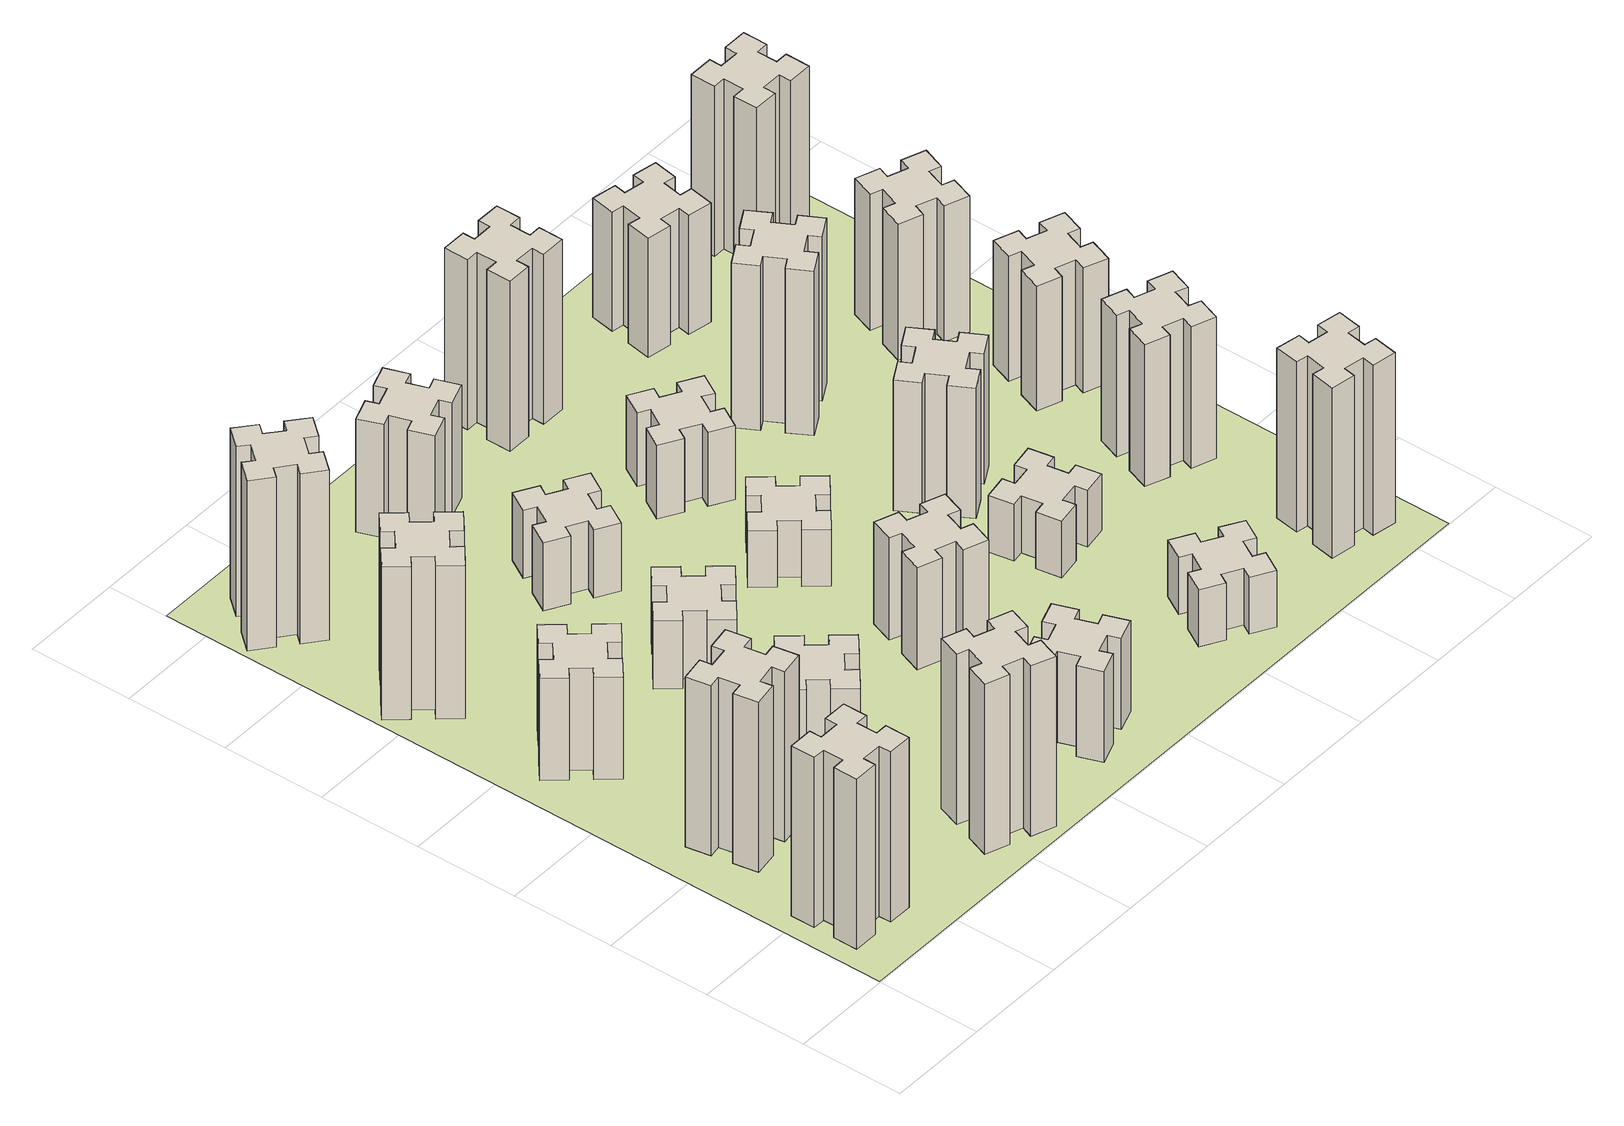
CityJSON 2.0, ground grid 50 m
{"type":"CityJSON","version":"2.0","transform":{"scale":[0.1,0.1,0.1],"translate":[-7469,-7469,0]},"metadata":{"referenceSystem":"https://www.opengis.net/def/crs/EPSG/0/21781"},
"CityObjects":{
"building1":{"type":"Building","attributes":{"class":"1000","function":"1000","usage":"1000","yearOfConstruction":2016,"roofType":"1000","measuredHeight":90,"storeysAboveGround":30,"storeysBelowGround":0},"geometry":[{"type":"Solid","lod":"1","boundaries":[[[[0,1,2,3,4,5,6,7,8,9,10,11,12,13,14,15,16,17,18,19]],[[17,16,20,21]],[[16,15,22,20]],[[15,14,23,22]],[[14,13,24,23]],[[13,12,25,24]],[[12,11,26,25]],[[11,10,27,26]],[[10,9,28,27]],[[9,8,29,28]],[[8,7,30,29]],[[7,6,31,30]],[[6,5,32,31]],[[5,4,33,32]],[[4,3,34,33]],[[3,2,35,34]],[[2,1,36,35]],[[1,0,37,36]],[[0,19,38,37]],[[19,18,39,38]],[[18,17,21,39]],[[24,25,26,27,28,29,30,31,32,33,34,35,36,37,38,39,21,20,22,23]]]]}]},
"building2":{"type":"Building","attributes":{"class":"1000","function":"1000","usage":"1000","yearOfConstruction":2016,"roofType":"1000","measuredHeight":90,"storeysAboveGround":30,"storeysBelowGround":0},"geometry":[{"type":"Solid","lod":"1","boundaries":[[[[40,41,42,43,44,45,46,47,48,49,50,51,52,53,54,55,56,57,58,59]],[[57,56,60,61]],[[56,55,62,60]],[[55,54,63,62]],[[54,53,64,63]],[[53,52,65,64]],[[52,51,66,65]],[[51,50,67,66]],[[50,49,68,67]],[[49,48,69,68]],[[48,47,70,69]],[[47,46,71,70]],[[46,45,72,71]],[[45,44,73,72]],[[44,43,74,73]],[[43,42,75,74]],[[42,41,76,75]],[[41,40,77,76]],[[40,59,78,77]],[[59,58,79,78]],[[58,57,61,79]],[[64,65,66,67,68,69,70,71,72,73,74,75,76,77,78,79,61,60,62,63]]]]}]},
"building3":{"type":"Building","attributes":{"class":"1000","function":"1000","usage":"1000","yearOfConstruction":2016,"roofType":"1000","measuredHeight":54,"storeysAboveGround":30,"storeysBelowGround":0},"geometry":[{"type":"Solid","lod":"1","boundaries":[[[[80,81,82,83,84,85,86,87,88,89,90,91,92,93,94,95,96,97,98,99]],[[97,96,100,101]],[[96,95,102,100]],[[95,94,103,102]],[[94,93,104,103]],[[93,92,105,104]],[[92,91,106,105]],[[91,90,107,106]],[[90,89,108,107]],[[89,88,109,108]],[[88,87,110,109]],[[87,86,111,110]],[[86,85,112,111]],[[85,84,113,112]],[[84,83,114,113]],[[83,82,115,114]],[[82,81,116,115]],[[81,80,117,116]],[[80,99,118,117]],[[99,98,119,118]],[[98,97,101,119]],[[104,105,106,107,108,109,110,111,112,113,114,115,116,117,118,119,101,100,102,103]]]]}]},
"building4":{"type":"Building","attributes":{"class":"1000","function":"1000","usage":"1000","yearOfConstruction":2016,"roofType":"1000","measuredHeight":81,"storeysAboveGround":30,"storeysBelowGround":0},"geometry":[{"type":"Solid","lod":"1","boundaries":[[[[120,121,122,123,124,125,126,127,128,129,130,131,132,133,134,135,136,137,138,139]],[[137,136,140,141]],[[136,135,142,140]],[[135,134,143,142]],[[134,133,144,143]],[[133,132,145,144]],[[132,131,146,145]],[[131,130,147,146]],[[130,129,148,147]],[[129,128,149,148]],[[128,127,150,149]],[[127,126,151,150]],[[126,125,152,151]],[[125,124,153,152]],[[124,123,154,153]],[[123,122,155,154]],[[122,121,156,155]],[[121,120,157,156]],[[120,139,158,157]],[[139,138,159,158]],[[138,137,141,159]],[[144,145,146,147,148,149,150,151,152,153,154,155,156,157,158,159,141,140,142,143]]]]}]},
"building5":{"type":"Building","attributes":{"class":"1000","function":"1000","usage":"1000","yearOfConstruction":2016,"roofType":"1000","measuredHeight":90,"storeysAboveGround":30,"storeysBelowGround":0},"geometry":[{"type":"Solid","lod":"1","boundaries":[[[[160,161,162,163,164,165,166,167,168,169,170,171,172,173,174,175,176,177,178,179]],[[177,176,180,181]],[[176,175,182,180]],[[175,174,183,182]],[[174,173,184,183]],[[173,172,185,184]],[[172,171,186,185]],[[171,170,187,186]],[[170,169,188,187]],[[169,168,189,188]],[[168,167,190,189]],[[167,166,191,190]],[[166,165,192,191]],[[165,164,193,192]],[[164,163,194,193]],[[163,162,195,194]],[[162,161,196,195]],[[161,160,197,196]],[[160,179,198,197]],[[179,178,199,198]],[[178,177,181,199]],[[184,185,186,187,188,189,190,191,192,193,194,195,196,197,198,199,181,180,182,183]]]]}]},
"building6":{"type":"Building","attributes":{"class":"1000","function":"1000","usage":"1000","yearOfConstruction":2016,"roofType":"1000","measuredHeight":90,"storeysAboveGround":30,"storeysBelowGround":0},"geometry":[{"type":"Solid","lod":"1","boundaries":[[[[200,201,202,203,204,205,206,207,208,209,210,211,212,213,214,215,216,217,218,219]],[[217,216,220,221]],[[216,215,222,220]],[[215,214,223,222]],[[214,213,224,223]],[[213,212,225,224]],[[212,211,226,225]],[[211,210,227,226]],[[210,209,228,227]],[[209,208,229,228]],[[208,207,230,229]],[[207,206,231,230]],[[206,205,232,231]],[[205,204,233,232]],[[204,203,234,233]],[[203,202,235,234]],[[202,201,236,235]],[[201,200,237,236]],[[200,219,238,237]],[[219,218,239,238]],[[218,217,221,239]],[[224,225,226,227,228,229,230,231,232,233,234,235,236,237,238,239,221,220,222,223]]]]}]},
"building7":{"type":"Building","attributes":{"class":"1000","function":"1000","usage":"1000","yearOfConstruction":2016,"roofType":"1000","measuredHeight":33,"storeysAboveGround":30,"storeysBelowGround":0},"geometry":[{"type":"Solid","lod":"1","boundaries":[[[[240,241,242,243,244,245,246,247,248,249,250,251,252,253,254,255,256,257,258,259]],[[257,256,260,261]],[[256,255,262,260]],[[255,254,263,262]],[[254,253,264,263]],[[253,252,265,264]],[[252,251,266,265]],[[251,250,267,266]],[[250,249,268,267]],[[249,248,269,268]],[[248,247,270,269]],[[247,246,271,270]],[[246,245,272,271]],[[245,244,273,272]],[[244,243,274,273]],[[243,242,275,274]],[[242,241,276,275]],[[241,240,277,276]],[[240,259,278,277]],[[259,258,279,278]],[[258,257,261,279]],[[264,265,266,267,268,269,270,271,272,273,274,275,276,277,278,279,261,260,262,263]]]]}]},
"building8":{"type":"Building","attributes":{"class":"1000","function":"1000","usage":"1000","yearOfConstruction":2016,"roofType":"1000","measuredHeight":36,"storeysAboveGround":30,"storeysBelowGround":0},"geometry":[{"type":"Solid","lod":"1","boundaries":[[[[280,281,282,283,284,285,286,287,288,289,290,291,292,293,294,295,296,297,298,299]],[[297,296,300,301]],[[296,295,302,300]],[[295,294,303,302]],[[294,293,304,303]],[[293,292,305,304]],[[292,291,306,305]],[[291,290,307,306]],[[290,289,308,307]],[[289,288,309,308]],[[288,287,310,309]],[[287,286,311,310]],[[286,285,312,311]],[[285,284,313,312]],[[284,283,314,313]],[[283,282,315,314]],[[282,281,316,315]],[[281,280,317,316]],[[280,299,318,317]],[[299,298,319,318]],[[298,297,301,319]],[[304,305,306,307,308,309,310,311,312,313,314,315,316,317,318,319,301,300,302,303]]]]}]},
"building9":{"type":"Building","attributes":{"class":"1000","function":"1000","usage":"1000","yearOfConstruction":2016,"roofType":"1000","measuredHeight":48,"storeysAboveGround":30,"storeysBelowGround":0},"geometry":[{"type":"Solid","lod":"1","boundaries":[[[[320,321,322,323,324,325,326,327,328,329,330,331,332,333,334,335,336,337,338,339]],[[337,336,340,341]],[[336,335,342,340]],[[335,334,343,342]],[[334,333,344,343]],[[333,332,345,344]],[[332,331,346,345]],[[331,330,347,346]],[[330,329,348,347]],[[329,328,349,348]],[[328,327,350,349]],[[327,326,351,350]],[[326,325,352,351]],[[325,324,353,352]],[[324,323,354,353]],[[323,322,355,354]],[[322,321,356,355]],[[321,320,357,356]],[[320,339,358,357]],[[339,338,359,358]],[[338,337,341,359]],[[344,345,346,347,348,349,350,351,352,353,354,355,356,357,358,359,341,340,342,343]]]]}]},
"building10":{"type":"Building","attributes":{"class":"1000","function":"1000","usage":"1000","yearOfConstruction":2016,"roofType":"1000","measuredHeight":36,"storeysAboveGround":30,"storeysBelowGround":0},"geometry":[{"type":"Solid","lod":"1","boundaries":[[[[360,361,362,363,364,365,366,367,368,369,370,371,372,373,374,375,376,377,378,379]],[[377,376,380,381]],[[376,375,382,380]],[[375,374,383,382]],[[374,373,384,383]],[[373,372,385,384]],[[372,371,386,385]],[[371,370,387,386]],[[370,369,388,387]],[[369,368,389,388]],[[368,367,390,389]],[[367,366,391,390]],[[366,365,392,391]],[[365,364,393,392]],[[364,363,394,393]],[[363,362,395,394]],[[362,361,396,395]],[[361,360,397,396]],[[360,379,398,397]],[[379,378,399,398]],[[378,377,381,399]],[[384,385,386,387,388,389,390,391,392,393,394,395,396,397,398,399,381,380,382,383]]]]}]},
"building11":{"type":"Building","attributes":{"class":"1000","function":"1000","usage":"1000","yearOfConstruction":2016,"roofType":"1000","measuredHeight":60,"storeysAboveGround":30,"storeysBelowGround":0},"geometry":[{"type":"Solid","lod":"1","boundaries":[[[[400,401,402,403,404,405,406,407,408,409,410,411,412,413,414,415,416,417,418,419]],[[417,416,420,421]],[[416,415,422,420]],[[415,414,423,422]],[[414,413,424,423]],[[413,412,425,424]],[[412,411,426,425]],[[411,410,427,426]],[[410,409,428,427]],[[409,408,429,428]],[[408,407,430,429]],[[407,406,431,430]],[[406,405,432,431]],[[405,404,433,432]],[[404,403,434,433]],[[403,402,435,434]],[[402,401,436,435]],[[401,400,437,436]],[[400,419,438,437]],[[419,418,439,438]],[[418,417,421,439]],[[424,425,426,427,428,429,430,431,432,433,434,435,436,437,438,439,421,420,422,423]]]]}]},
"building12":{"type":"Building","attributes":{"class":"1000","function":"1000","usage":"1000","yearOfConstruction":2016,"roofType":"1000","measuredHeight":54,"storeysAboveGround":30,"storeysBelowGround":0},"geometry":[{"type":"Solid","lod":"1","boundaries":[[[[440,441,442,443,444,445,446,447,448,449,450,451,452,453,454,455,456,457,458,459]],[[457,456,460,461]],[[456,455,462,460]],[[455,454,463,462]],[[454,453,464,463]],[[453,452,465,464]],[[452,451,466,465]],[[451,450,467,466]],[[450,449,468,467]],[[449,448,469,468]],[[448,447,470,469]],[[447,446,471,470]],[[446,445,472,471]],[[445,444,473,472]],[[444,443,474,473]],[[443,442,475,474]],[[442,441,476,475]],[[441,440,477,476]],[[440,459,478,477]],[[459,458,479,478]],[[458,457,461,479]],[[464,465,466,467,468,469,470,471,472,473,474,475,476,477,478,479,461,460,462,463]]]]}]},
"building13":{"type":"Building","attributes":{"class":"1000","function":"1000","usage":"1000","yearOfConstruction":2016,"roofType":"1000","measuredHeight":30,"storeysAboveGround":30,"storeysBelowGround":0},"geometry":[{"type":"Solid","lod":"1","boundaries":[[[[480,481,482,483,484,485,486,487,488,489,490,491,492,493,494,495,496,497,498,499]],[[497,496,500,501]],[[496,495,502,500]],[[495,494,503,502]],[[494,493,504,503]],[[493,492,505,504]],[[492,491,506,505]],[[491,490,507,506]],[[490,489,508,507]],[[489,488,509,508]],[[488,487,510,509]],[[487,486,511,510]],[[486,485,512,511]],[[485,484,513,512]],[[484,483,514,513]],[[483,482,515,514]],[[482,481,516,515]],[[481,480,517,516]],[[480,499,518,517]],[[499,498,519,518]],[[498,497,501,519]],[[504,505,506,507,508,509,510,511,512,513,514,515,516,517,518,519,501,500,502,503]]]]}]},
"building14":{"type":"Building","attributes":{"class":"1000","function":"1000","usage":"1000","yearOfConstruction":2016,"roofType":"1000","measuredHeight":39,"storeysAboveGround":30,"storeysBelowGround":0},"geometry":[{"type":"Solid","lod":"1","boundaries":[[[[520,521,522,523,524,525,526,527,528,529,530,531,532,533,534,535,536,537,538,539]],[[537,536,540,541]],[[536,535,542,540]],[[535,534,543,542]],[[534,533,544,543]],[[533,532,545,544]],[[532,531,546,545]],[[531,530,547,546]],[[530,529,548,547]],[[529,528,549,548]],[[528,527,550,549]],[[527,526,551,550]],[[526,525,552,551]],[[525,524,553,552]],[[524,523,554,553]],[[523,522,555,554]],[[522,521,556,555]],[[521,520,557,556]],[[520,539,558,557]],[[539,538,559,558]],[[538,537,541,559]],[[544,545,546,547,548,549,550,551,552,553,554,555,556,557,558,559,541,540,542,543]]]]}]},
"building15":{"type":"Building","attributes":{"class":"1000","function":"1000","usage":"1000","yearOfConstruction":2016,"roofType":"1000","measuredHeight":30,"storeysAboveGround":30,"storeysBelowGround":0},"geometry":[{"type":"Solid","lod":"1","boundaries":[[[[560,561,562,563,564,565,566,567,568,569,570,571,572,573,574,575,576,577,578,579]],[[577,576,580,581]],[[576,575,582,580]],[[575,574,583,582]],[[574,573,584,583]],[[573,572,585,584]],[[572,571,586,585]],[[571,570,587,586]],[[570,569,588,587]],[[569,568,589,588]],[[568,567,590,589]],[[567,566,591,590]],[[566,565,592,591]],[[565,564,593,592]],[[564,563,594,593]],[[563,562,595,594]],[[562,561,596,595]],[[561,560,597,596]],[[560,579,598,597]],[[579,578,599,598]],[[578,577,581,599]],[[584,585,586,587,588,589,590,591,592,593,594,595,596,597,598,599,581,580,582,583]]]]}]},
"building16":{"type":"Building","attributes":{"class":"1000","function":"1000","usage":"1000","yearOfConstruction":2016,"roofType":"1000","measuredHeight":90,"storeysAboveGround":30,"storeysBelowGround":0},"geometry":[{"type":"Solid","lod":"1","boundaries":[[[[600,601,602,603,604,605,606,607,608,609,610,611,612,613,614,615,616,617,618,619]],[[617,616,620,621]],[[616,615,622,620]],[[615,614,623,622]],[[614,613,624,623]],[[613,612,625,624]],[[612,611,626,625]],[[611,610,627,626]],[[610,609,628,627]],[[609,608,629,628]],[[608,607,630,629]],[[607,606,631,630]],[[606,605,632,631]],[[605,604,633,632]],[[604,603,634,633]],[[603,602,635,634]],[[602,601,636,635]],[[601,600,637,636]],[[600,619,638,637]],[[619,618,639,638]],[[618,617,621,639]],[[624,625,626,627,628,629,630,631,632,633,634,635,636,637,638,639,621,620,622,623]]]]}]},
"building17":{"type":"Building","attributes":{"class":"1000","function":"1000","usage":"1000","yearOfConstruction":2016,"roofType":"1000","measuredHeight":30,"storeysAboveGround":30,"storeysBelowGround":0},"geometry":[{"type":"Solid","lod":"1","boundaries":[[[[640,641,642,643,644,645,646,647,648,649,650,651,652,653,654,655,656,657,658,659]],[[657,656,660,661]],[[656,655,662,660]],[[655,654,663,662]],[[654,653,664,663]],[[653,652,665,664]],[[652,651,666,665]],[[651,650,667,666]],[[650,649,668,667]],[[649,648,669,668]],[[648,647,670,669]],[[647,646,671,670]],[[646,645,672,671]],[[645,644,673,672]],[[644,643,674,673]],[[643,642,675,674]],[[642,641,676,675]],[[641,640,677,676]],[[640,659,678,677]],[[659,658,679,678]],[[658,657,661,679]],[[664,665,666,667,668,669,670,671,672,673,674,675,676,677,678,679,661,660,662,663]]]]}]},
"building18":{"type":"Building","attributes":{"class":"1000","function":"1000","usage":"1000","yearOfConstruction":2016,"roofType":"1000","measuredHeight":69,"storeysAboveGround":30,"storeysBelowGround":0},"geometry":[{"type":"Solid","lod":"1","boundaries":[[[[680,681,682,683,684,685,686,687,688,689,690,691,692,693,694,695,696,697,698,699]],[[697,696,700,701]],[[696,695,702,700]],[[695,694,703,702]],[[694,693,704,703]],[[693,692,705,704]],[[692,691,706,705]],[[691,690,707,706]],[[690,689,708,707]],[[689,688,709,708]],[[688,687,710,709]],[[687,686,711,710]],[[686,685,712,711]],[[685,684,713,712]],[[684,683,714,713]],[[683,682,715,714]],[[682,681,716,715]],[[681,680,717,716]],[[680,699,718,717]],[[699,698,719,718]],[[698,697,701,719]],[[704,705,706,707,708,709,710,711,712,713,714,715,716,717,718,719,701,700,702,703]]]]}]},
"building19":{"type":"Building","attributes":{"class":"1000","function":"1000","usage":"1000","yearOfConstruction":2016,"roofType":"1000","measuredHeight":87,"storeysAboveGround":30,"storeysBelowGround":0},"geometry":[{"type":"Solid","lod":"1","boundaries":[[[[720,721,722,723,724,725,726,727,728,729,730,731,732,733,734,735,736,737,738,739]],[[737,736,740,741]],[[736,735,742,740]],[[735,734,743,742]],[[734,733,744,743]],[[733,732,745,744]],[[732,731,746,745]],[[731,730,747,746]],[[730,729,748,747]],[[729,728,749,748]],[[728,727,750,749]],[[727,726,751,750]],[[726,725,752,751]],[[725,724,753,752]],[[724,723,754,753]],[[723,722,755,754]],[[722,721,756,755]],[[721,720,757,756]],[[720,739,758,757]],[[739,738,759,758]],[[738,737,741,759]],[[744,745,746,747,748,749,750,751,752,753,754,755,756,757,758,759,741,740,742,743]]]]}]},
"building20":{"type":"Building","attributes":{"class":"1000","function":"1000","usage":"1000","yearOfConstruction":2016,"roofType":"1000","measuredHeight":90,"storeysAboveGround":30,"storeysBelowGround":0},"geometry":[{"type":"Solid","lod":"1","boundaries":[[[[760,761,762,763,764,765,766,767,768,769,770,771,772,773,774,775,776,777,778,779]],[[777,776,780,781]],[[776,775,782,780]],[[775,774,783,782]],[[774,773,784,783]],[[773,772,785,784]],[[772,771,786,785]],[[771,770,787,786]],[[770,769,788,787]],[[769,768,789,788]],[[768,767,790,789]],[[767,766,791,790]],[[766,765,792,791]],[[765,764,793,792]],[[764,763,794,793]],[[763,762,795,794]],[[762,761,796,795]],[[761,760,797,796]],[[760,779,798,797]],[[779,778,799,798]],[[778,777,781,799]],[[784,785,786,787,788,789,790,791,792,793,794,795,796,797,798,799,781,780,782,783]]]]}]},
"building21":{"type":"Building","attributes":{"class":"1000","function":"1000","usage":"1000","yearOfConstruction":2016,"roofType":"1000","measuredHeight":63,"storeysAboveGround":30,"storeysBelowGround":0},"geometry":[{"type":"Solid","lod":"1","boundaries":[[[[800,801,802,803,804,805,806,807,808,809,810,811,812,813,814,815,816,817,818,819]],[[817,816,820,821]],[[816,815,822,820]],[[815,814,823,822]],[[814,813,824,823]],[[813,812,825,824]],[[812,811,826,825]],[[811,810,827,826]],[[810,809,828,827]],[[809,808,829,828]],[[808,807,830,829]],[[807,806,831,830]],[[806,805,832,831]],[[805,804,833,832]],[[804,803,834,833]],[[803,802,835,834]],[[802,801,836,835]],[[801,800,837,836]],[[800,819,838,837]],[[819,818,839,838]],[[818,817,821,839]],[[824,825,826,827,828,829,830,831,832,833,834,835,836,837,838,839,821,820,822,823]]]]}]},
"building22":{"type":"Building","attributes":{"class":"1000","function":"1000","usage":"1000","yearOfConstruction":2016,"roofType":"1000","measuredHeight":75,"storeysAboveGround":30,"storeysBelowGround":0},"geometry":[{"type":"Solid","lod":"1","boundaries":[[[[840,841,842,843,844,845,846,847,848,849,850,851,852,853,854,855,856,857,858,859]],[[857,856,860,861]],[[856,855,862,860]],[[855,854,863,862]],[[854,853,864,863]],[[853,852,865,864]],[[852,851,866,865]],[[851,850,867,866]],[[850,849,868,867]],[[849,848,869,868]],[[848,847,870,869]],[[847,846,871,870]],[[846,845,872,871]],[[845,844,873,872]],[[844,843,874,873]],[[843,842,875,874]],[[842,841,876,875]],[[841,840,877,876]],[[840,859,878,877]],[[859,858,879,878]],[[858,857,861,879]],[[864,865,866,867,868,869,870,871,872,873,874,875,876,877,878,879,861,860,862,863]]]]}]},
"building23":{"type":"Building","attributes":{"class":"1000","function":"1000","usage":"1000","yearOfConstruction":2016,"roofType":"1000","measuredHeight":66,"storeysAboveGround":30,"storeysBelowGround":0},"geometry":[{"type":"Solid","lod":"1","boundaries":[[[[880,881,882,883,884,885,886,887,888,889,890,891,892,893,894,895,896,897,898,899]],[[897,896,900,901]],[[896,895,902,900]],[[895,894,903,902]],[[894,893,904,903]],[[893,892,905,904]],[[892,891,906,905]],[[891,890,907,906]],[[890,889,908,907]],[[889,888,909,908]],[[888,887,910,909]],[[887,886,911,910]],[[886,885,912,911]],[[885,884,913,912]],[[884,883,914,913]],[[883,882,915,914]],[[882,881,916,915]],[[881,880,917,916]],[[880,899,918,917]],[[899,898,919,918]],[[898,897,901,919]],[[904,905,906,907,908,909,910,911,912,913,914,915,916,917,918,919,901,900,902,903]]]]}]},
"building24":{"type":"Building","attributes":{"class":"1000","function":"1000","usage":"1000","yearOfConstruction":2016,"roofType":"1000","measuredHeight":72,"storeysAboveGround":30,"storeysBelowGround":0},"geometry":[{"type":"Solid","lod":"1","boundaries":[[[[920,921,922,923,924,925,926,927,928,929,930,931,932,933,934,935,936,937,938,939]],[[937,936,940,941]],[[936,935,942,940]],[[935,934,943,942]],[[934,933,944,943]],[[933,932,945,944]],[[932,931,946,945]],[[931,930,947,946]],[[930,929,948,947]],[[929,928,949,948]],[[928,927,950,949]],[[927,926,951,950]],[[926,925,952,951]],[[925,924,953,952]],[[924,923,954,953]],[[923,922,955,954]],[[922,921,956,955]],[[921,920,957,956]],[[920,939,958,957]],[[939,938,959,958]],[[938,937,941,959]],[[944,945,946,947,948,949,950,951,952,953,954,955,956,957,958,959,941,940,942,943]]]]}]},
"building25":{"type":"Building","attributes":{"class":"1000","function":"1000","usage":"1000","yearOfConstruction":2016,"roofType":"1000","measuredHeight":90,"storeysAboveGround":30,"storeysBelowGround":0},"geometry":[{"type":"Solid","lod":"1","boundaries":[[[[960,961,962,963,964,965,966,967,968,969,970,971,972,973,974,975,976,977,978,979]],[[977,976,980,981]],[[976,975,982,980]],[[975,974,983,982]],[[974,973,984,983]],[[973,972,985,984]],[[972,971,986,985]],[[971,970,987,986]],[[970,969,988,987]],[[969,968,989,988]],[[968,967,990,989]],[[967,966,991,990]],[[966,965,992,991]],[[965,964,993,992]],[[964,963,994,993]],[[963,962,995,994]],[[962,961,996,995]],[[961,960,997,996]],[[960,979,998,997]],[[979,978,999,998]],[[978,977,981,999]],[[984,985,986,987,988,989,990,991,992,993,994,995,996,997,998,999,981,980,982,983]]]]}]},
"landuse1":{"type":"LandUse","attributes":{"name":"plot1","function":"1010"},"geometry":[{"type":"MultiSurface","lod":"1","boundaries":[[[1000,1001,1002,1003]]]}]}
},
"vertices":[
[165,425,0],[165,325,0],[105,325,0],[105,205,0],[225,205,0],[225,265,0],[325,265,0],[325,205,0],[445,205,0],[445,325,0],[385,325,0],[385,425,0],[445,425,0],[445,545,0],[325,545,0],[325,485,0],[225,485,0],[225,545,0],[105,545,0],[105,425,0],[225,485,900],[225,545,900],[325,485,900],[325,545,900],[445,545,900],[445,425,900],[385,425,900],[385,325,900],[445,325,900],[445,205,900],[325,205,900],[325,265,900],[225,265,900],[225,205,900],[105,205,900],[105,325,900],[165,325,900],[165,425,900],[105,425,900],[105,545,900],
[492,985,0],[475,1084,0],[534,1094,0],[513,1212,0],[395,1191,0],[405,1132,0],[307,1115,0],[297,1174,0],[178,1153,0],[199,1035,0],[258,1045,0],[276,947,0],[217,937,0],[237,818,0],[356,839,0],[345,898,0],[444,916,0],[454,857,0],[572,877,0],[551,996,0],[444,916,900],[454,857,900],[345,898,900],[356,839,900],[237,818,900],[217,937,900],[276,947,900],[258,1045,900],[199,1035,900],[178,1153,900],[297,1174,900],[307,1115,900],[405,1132,900],[395,1191,900],[513,1212,900],[534,1094,900],[475,1084,900],[492,985,900],[551,996,900],[572,877,900],
[492,1888,0],[427,1964,0],[473,2003,0],[396,2095,0],[304,2018,0],[343,1972,0],[266,1907,0],[228,1953,0],[136,1876,0],[213,1784,0],[259,1823,0],[323,1746,0],[277,1708,0],[354,1616,0],[446,1693,0],[408,1739,0],[484,1803,0],[523,1757,0],[615,1834,0],[538,1926,0],[484,1803,540],[523,1757,540],[408,1739,540],[446,1693,540],[354,1616,540],[277,1708,540],[323,1746,540],[259,1823,540],[213,1784,540],[136,1876,540],[228,1953,540],[266,1907,540],[343,1972,540],[304,2018,540],[396,2095,540],[473,2003,540],[427,1964,540],[492,1888,540],[538,1926,540],[615,1834,540],
[243,2712,0],[166,2647,0],[128,2693,0],[36,2616,0],[113,2524,0],[159,2563,0],[223,2486,0],[177,2448,0],[254,2356,0],[346,2433,0],[308,2479,0],[384,2543,0],[423,2497,0],[515,2574,0],[438,2666,0],[392,2628,0],[327,2704,0],[373,2743,0],[296,2835,0],[204,2758,0],[327,2704,810],[373,2743,810],[392,2628,810],[438,2666,810],[515,2574,810],[423,2497,810],[384,2543,810],[308,2479,810],[346,2433,810],[254,2356,810],[177,2448,810],[223,2486,810],[159,2563,810],[113,2524,810],[36,2616,810],[128,2693,810],[166,2647,810],[243,2712,810],[204,2758,810],[296,2835,810],
[1029,360,0],[995,266,0],[939,287,0],[897,174,0],[1010,133,0],[1031,189,0],[1125,155,0],[1104,99,0],[1217,57,0],[1258,170,0],[1202,191,0],[1236,285,0],[1292,264,0],[1333,377,0],[1220,418,0],[1200,362,0],[1106,396,0],[1127,452,0],[1014,493,0],[973,380,0],[1106,396,900],[1127,452,900],[1200,362,900],[1220,418,900],[1333,377,900],[1292,264,900],[1236,285,900],[1202,191,900],[1258,170,900],[1217,57,900],[1104,99,900],[1125,155,900],[1031,189,900],[1010,133,900],[897,174,900],[939,287,900],[995,266,900],[1029,360,900],[973,380,900],[1014,493,900],
[384,3387,0],[308,3452,0],[346,3498,0],[254,3575,0],[177,3483,0],[223,3444,0],[159,3368,0],[113,3406,0],[36,3314,0],[128,3237,0],[166,3283,0],[243,3219,0],[204,3173,0],[296,3096,0],[373,3188,0],[327,3226,0],[392,3303,0],[438,3264,0],[515,3356,0],[423,3433,0],[392,3303,900],[438,3264,900],[327,3226,900],[373,3188,900],[296,3096,900],[204,3173,900],[243,3219,900],[166,3283,900],[128,3237,900],[36,3314,900],[113,3406,900],[159,3368,900],[223,3444,900],[177,3483,900],[254,3575,900],[346,3498,900],[308,3452,900],[384,3387,900],[423,3433,900],[515,3356,900],
[1083,1332,0],[1006,1267,0],[968,1313,0],[876,1236,0],[953,1144,0],[999,1183,0],[1063,1106,0],[1017,1068,0],[1094,976,0],[1186,1053,0],[1148,1099,0],[1224,1163,0],[1263,1117,0],[1355,1194,0],[1278,1286,0],[1232,1248,0],[1167,1324,0],[1213,1363,0],[1136,1455,0],[1044,1378,0],[1167,1324,330],[1213,1363,330],[1232,1248,330],[1278,1286,330],[1355,1194,330],[1263,1117,330],[1224,1163,330],[1148,1099,330],[1186,1053,330],[1094,976,330],[1017,1068,330],[1063,1106,330],[999,1183,330],[953,1144,330],[876,1236,330],[968,1313,330],[1006,1267,330],[1083,1332,330],[1044,1378,330],[1136,1455,330],
[1083,1972,0],[1006,1907,0],[968,1953,0],[876,1876,0],[953,1784,0],[999,1823,0],[1063,1746,0],[1017,1708,0],[1094,1616,0],[1186,1693,0],[1148,1739,0],[1224,1803,0],[1263,1757,0],[1355,1834,0],[1278,1926,0],[1232,1888,0],[1167,1964,0],[1213,2003,0],[1136,2095,0],[1044,2018,0],[1167,1964,360],[1213,2003,360],[1232,1888,360],[1278,1926,360],[1355,1834,360],[1263,1757,360],[1224,1803,360],[1148,1739,360],[1186,1693,360],[1094,1616,360],[1017,1708,360],[1063,1746,360],[999,1823,360],[953,1784,360],[876,1876,360],[968,1953,360],[1006,1907,360],[1083,1972,360],[1044,2018,360],[1136,2095,360],
[1765,496,0],[1671,462,0],[1650,518,0],[1537,477,0],[1579,364,0],[1635,385,0],[1669,291,0],[1613,270,0],[1654,157,0],[1767,199,0],[1746,255,0],[1840,289,0],[1860,233,0],[1973,274,0],[1932,387,0],[1876,366,0],[1842,460,0],[1898,480,0],[1857,593,0],[1744,552,0],[1842,460,480],[1898,480,480],[1876,366,480],[1932,387,480],[1973,274,480],[1860,233,480],[1840,289,480],[1746,255,480],[1767,199,480],[1654,157,480],[1613,270,480],[1669,291,480],[1635,385,480],[1579,364,480],[1537,477,480],[1650,518,480],[1671,462,480],[1765,496,480],[1744,552,480],[1857,593,480],
[1314,2666,0],[1227,2716,0],[1257,2768,0],[1153,2828,0],[1093,2724,0],[1145,2694,0],[1095,2607,0],[1043,2637,0],[983,2533,0],[1087,2473,0],[1117,2525,0],[1204,2475,0],[1174,2423,0],[1278,2363,0],[1338,2467,0],[1286,2497,0],[1336,2584,0],[1388,2554,0],[1448,2658,0],[1344,2718,0],[1336,2584,360],[1388,2554,360],[1286,2497,360],[1338,2467,360],[1278,2363,360],[1174,2423,360],[1204,2475,360],[1117,2525,360],[1087,2473,360],[983,2533,360],[1043,2637,360],[1095,2607,360],[1145,2694,360],[1093,2724,360],[1153,2828,360],[1257,2768,360],[1227,2716,360],[1314,2666,360],[1344,2718,360],[1448,2658,360],
[1125,3456,0],[1031,3422,0],[1010,3478,0],[897,3437,0],[939,3324,0],[995,3345,0],[1029,3251,0],[973,3230,0],[1014,3117,0],[1127,3159,0],[1106,3215,0],[1200,3249,0],[1220,3193,0],[1333,3234,0],[1292,3347,0],[1236,3326,0],[1202,3420,0],[1258,3440,0],[1217,3553,0],[1104,3512,0],[1202,3420,600],[1258,3440,600],[1236,3326,600],[1292,3347,600],[1333,3234,600],[1220,3193,600],[1200,3249,600],[1106,3215,600],[1127,3159,600],[1014,3117,600],[973,3230,600],[1029,3251,600],[995,3345,600],[939,3324,600],[897,3437,600],[1010,3478,600],[1031,3422,600],[1125,3456,600],[1104,3512,600],[1217,3553,600],
[1769,1300,0],[1735,1206,0],[1679,1227,0],[1637,1114,0],[1750,1073,0],[1771,1129,0],[1865,1095,0],[1844,1039,0],[1957,997,0],[1998,1110,0],[1942,1131,0],[1976,1225,0],[2032,1204,0],[2073,1317,0],[1960,1358,0],[1940,1302,0],[1846,1336,0],[1867,1392,0],[1754,1433,0],[1713,1320,0],[1846,1336,540],[1867,1392,540],[1940,1302,540],[1960,1358,540],[2073,1317,540],[2032,1204,540],[1976,1225,540],[1942,1131,540],[1998,1110,540],[1957,997,540],[1844,1039,540],[1865,1095,540],[1771,1129,540],[1750,1073,540],[1637,1114,540],[1679,1227,540],[1735,1206,540],[1769,1300,540],[1713,1320,540],[1754,1433,540],
[1972,1988,0],[1907,2064,0],[1953,2103,0],[1876,2195,0],[1784,2118,0],[1823,2072,0],[1746,2007,0],[1708,2053,0],[1616,1976,0],[1693,1884,0],[1739,1923,0],[1803,1846,0],[1757,1808,0],[1834,1716,0],[1926,1793,0],[1888,1839,0],[1964,1903,0],[2003,1857,0],[2095,1934,0],[2018,2026,0],[1964,1903,300],[2003,1857,300],[1888,1839,300],[1926,1793,300],[1834,1716,300],[1757,1808,300],[1803,1846,300],[1739,1923,300],[1693,1884,300],[1616,1976,300],[1708,2053,300],[1746,2007,300],[1823,2072,300],[1784,2118,300],[1876,2195,300],[1953,2103,300],[1907,2064,300],[1972,1988,300],[2018,2026,300],[2095,1934,300],
[2026,2497,0],[2076,2584,0],[2128,2554,0],[2188,2658,0],[2084,2718,0],[2054,2666,0],[1967,2716,0],[1997,2768,0],[1893,2828,0],[1833,2724,0],[1885,2694,0],[1835,2607,0],[1783,2637,0],[1723,2533,0],[1827,2473,0],[1857,2525,0],[1944,2475,0],[1914,2423,0],[2018,2363,0],[2078,2467,0],[1944,2475,390],[1914,2423,390],[1857,2525,390],[1827,2473,390],[1723,2533,390],[1783,2637,390],[1835,2607,390],[1885,2694,390],[1833,2724,390],[1893,2828,390],[1997,2768,390],[1967,2716,390],[2054,2666,390],[2084,2718,390],[2188,2658,390],[2128,2554,390],[2076,2584,390],[2026,2497,390],[2078,2467,390],[2018,2363,390],
[2766,277,0],[2816,364,0],[2868,334,0],[2928,438,0],[2824,498,0],[2794,446,0],[2707,496,0],[2737,548,0],[2633,608,0],[2573,504,0],[2625,474,0],[2575,387,0],[2523,417,0],[2463,313,0],[2567,253,0],[2597,305,0],[2684,255,0],[2654,203,0],[2758,143,0],[2818,247,0],[2684,255,300],[2654,203,300],[2597,305,300],[2567,253,300],[2463,313,300],[2523,417,300],[2575,387,300],[2625,474,300],[2573,504,300],[2633,608,300],[2737,548,300],[2707,496,300],[2794,446,300],[2824,498,300],[2928,438,300],[2868,334,300],[2816,364,300],[2766,277,300],[2818,247,300],[2758,143,300],
[1965,3385,0],[1965,3485,0],[2025,3485,0],[2025,3605,0],[1905,3605,0],[1905,3545,0],[1805,3545,0],[1805,3605,0],[1685,3605,0],[1685,3485,0],[1745,3485,0],[1745,3385,0],[1685,3385,0],[1685,3265,0],[1805,3265,0],[1805,3325,0],[1905,3325,0],[1905,3265,0],[2025,3265,0],[2025,3385,0],[1905,3325,900],[1905,3265,900],[1805,3325,900],[1805,3265,900],[1685,3265,900],[1685,3385,900],[1745,3385,900],[1745,3485,900],[1685,3485,900],[1685,3605,900],[1805,3605,900],[1805,3545,900],[1905,3545,900],[1905,3605,900],[2025,3605,900],[2025,3485,900],[1965,3485,900],[1965,3385,900],[2025,3385,900],[2025,3265,900],
[2478,1245,0],[2496,1147,0],[2437,1137,0],[2457,1018,0],[2576,1039,0],[2565,1098,0],[2664,1116,0],[2674,1057,0],[2792,1077,0],[2771,1196,0],[2712,1185,0],[2695,1284,0],[2754,1294,0],[2733,1412,0],[2615,1391,0],[2625,1332,0],[2527,1315,0],[2517,1374,0],[2398,1353,0],[2419,1235,0],[2527,1315,300],[2517,1374,300],[2625,1332,300],[2615,1391,300],[2733,1412,300],[2754,1294,300],[2695,1284,300],[2712,1185,300],[2771,1196,300],[2792,1077,300],[2674,1057,300],[2664,1116,300],[2565,1098,300],[2576,1039,300],[2457,1018,300],[2437,1137,300],[2496,1147,300],[2478,1245,300],[2419,1235,300],[2398,1353,300],
[2475,1744,0],[2525,1657,0],[2473,1627,0],[2533,1523,0],[2637,1583,0],[2607,1635,0],[2694,1685,0],[2724,1633,0],[2828,1693,0],[2768,1797,0],[2716,1767,0],[2666,1854,0],[2718,1884,0],[2658,1988,0],[2554,1928,0],[2584,1876,0],[2497,1826,0],[2467,1878,0],[2363,1818,0],[2423,1714,0],[2497,1826,690],[2467,1878,690],[2584,1876,690],[2554,1928,690],[2658,1988,690],[2718,1884,690],[2666,1854,690],[2716,1767,690],[2768,1797,690],[2828,1693,690],[2724,1633,690],[2694,1685,690],[2607,1635,690],[2637,1583,690],[2533,1523,690],[2473,1627,690],[2525,1657,690],[2475,1744,690],[2423,1714,690],[2363,1818,690],
[2607,2475,0],[2694,2525,0],[2724,2473,0],[2828,2533,0],[2768,2637,0],[2716,2607,0],[2666,2694,0],[2718,2724,0],[2658,2828,0],[2554,2768,0],[2584,2716,0],[2497,2666,0],[2467,2718,0],[2363,2658,0],[2423,2554,0],[2475,2584,0],[2525,2497,0],[2473,2467,0],[2533,2363,0],[2637,2423,0],[2525,2497,870],[2473,2467,870],[2475,2584,870],[2423,2554,870],[2363,2658,870],[2467,2718,870],[2497,2666,870],[2584,2716,870],[2554,2768,870],[2658,2828,870],[2718,2724,870],[2666,2694,870],[2716,2607,870],[2768,2637,870],[2828,2533,870],[2724,2473,870],[2694,2525,870],[2607,2475,870],[2637,2423,870],[2533,2363,870],
[3504,475,0],[3405,492,0],[3416,551,0],[3297,572,0],[3277,454,0],[3336,444,0],[3318,345,0],[3259,356,0],[3238,237,0],[3357,217,0],[3367,276,0],[3465,258,0],[3455,199,0],[3573,178,0],[3594,297,0],[3535,307,0],[3552,405,0],[3611,395,0],[3632,513,0],[3514,534,0],[3552,405,900],[3611,395,900],[3535,307,900],[3594,297,900],[3573,178,900],[3455,199,900],[3465,258,900],[3367,276,900],[3357,217,900],[3238,237,900],[3259,356,900],[3318,345,900],[3336,444,900],[3277,454,900],[3297,572,900],[3416,551,900],[3405,492,900],[3504,475,900],[3514,534,900],[3632,513,900],
[2596,3404,0],[2578,3305,0],[2519,3316,0],[2498,3197,0],[2617,3177,0],[2627,3236,0],[2725,3218,0],[2715,3159,0],[2833,3138,0],[2854,3257,0],[2795,3267,0],[2812,3365,0],[2871,3355,0],[2892,3473,0],[2774,3494,0],[2764,3435,0],[2665,3452,0],[2676,3511,0],[2557,3532,0],[2537,3414,0],[2665,3452,630],[2676,3511,630],[2764,3435,630],[2774,3494,630],[2892,3473,630],[2871,3355,630],[2812,3365,630],[2795,3267,630],[2854,3257,630],[2833,3138,630],[2715,3159,630],[2725,3218,630],[2627,3236,630],[2617,3177,630],[2498,3197,630],[2519,3316,630],[2578,3305,630],[2596,3404,630],[2537,3414,630],[2557,3532,630],
[3251,1129,0],[3345,1095,0],[3324,1039,0],[3437,997,0],[3478,1110,0],[3422,1131,0],[3456,1225,0],[3512,1204,0],[3553,1317,0],[3440,1358,0],[3420,1302,0],[3326,1336,0],[3347,1392,0],[3234,1433,0],[3193,1320,0],[3249,1300,0],[3215,1206,0],[3159,1227,0],[3117,1114,0],[3230,1073,0],[3215,1206,750],[3159,1227,750],[3249,1300,750],[3193,1320,750],[3234,1433,750],[3347,1392,750],[3326,1336,750],[3420,1302,750],[3440,1358,750],[3553,1317,750],[3512,1204,750],[3456,1225,750],[3422,1131,750],[3478,1110,750],[3437,997,750],[3324,1039,750],[3345,1095,750],[3251,1129,750],[3230,1073,750],[3117,1114,750],
[3520,1942,0],[3426,1976,0],[3447,2032,0],[3334,2073,0],[3293,1960,0],[3349,1940,0],[3315,1846,0],[3259,1867,0],[3217,1754,0],[3330,1713,0],[3351,1769,0],[3445,1735,0],[3424,1679,0],[3537,1637,0],[3578,1750,0],[3522,1771,0],[3556,1865,0],[3612,1844,0],[3653,1957,0],[3540,1998,0],[3556,1865,660],[3612,1844,660],[3522,1771,660],[3578,1750,660],[3537,1637,660],[3424,1679,660],[3445,1735,660],[3351,1769,660],[3330,1713,660],[3217,1754,660],[3259,1867,660],[3315,1846,660],[3349,1940,660],[3293,1960,660],[3334,2073,660],[3447,2032,660],[3426,1976,660],[3520,1942,660],[3540,1998,660],[3653,1957,660],
[3420,2582,0],[3326,2616,0],[3347,2672,0],[3234,2713,0],[3193,2600,0],[3249,2580,0],[3215,2486,0],[3159,2507,0],[3117,2394,0],[3230,2353,0],[3251,2409,0],[3345,2375,0],[3324,2319,0],[3437,2277,0],[3478,2390,0],[3422,2411,0],[3456,2505,0],[3512,2484,0],[3553,2597,0],[3440,2638,0],[3456,2505,720],[3512,2484,720],[3422,2411,720],[3478,2390,720],[3437,2277,720],[3324,2319,720],[3345,2375,720],[3251,2409,720],[3230,2353,720],[3117,2394,720],[3159,2507,720],[3215,2486,720],[3249,2580,720],[3193,2600,720],[3234,2713,720],[3347,2672,720],[3326,2616,720],[3420,2582,720],[3440,2638,720],[3553,2597,720],
[3285,3225,0],[3385,3225,0],[3385,3165,0],[3505,3165,0],[3505,3285,0],[3445,3285,0],[3445,3385,0],[3505,3385,0],[3505,3505,0],[3385,3505,0],[3385,3445,0],[3285,3445,0],[3285,3505,0],[3165,3505,0],[3165,3385,0],[3225,3385,0],[3225,3285,0],[3165,3285,0],[3165,3165,0],[3285,3165,0],[3225,3285,900],[3165,3285,900],[3225,3385,900],[3165,3385,900],[3165,3505,900],[3285,3505,900],[3285,3445,900],[3385,3445,900],[3385,3505,900],[3505,3505,900],[3505,3385,900],[3445,3385,900],[3445,3285,900],[3505,3285,900],[3505,3165,900],[3385,3165,900],[3385,3225,900],[3285,3225,900],[3285,3165,900],[3165,3165,900],
[5,3705,0],[3705,3705,0],[3705,5,0],[5,5,0]
]}
